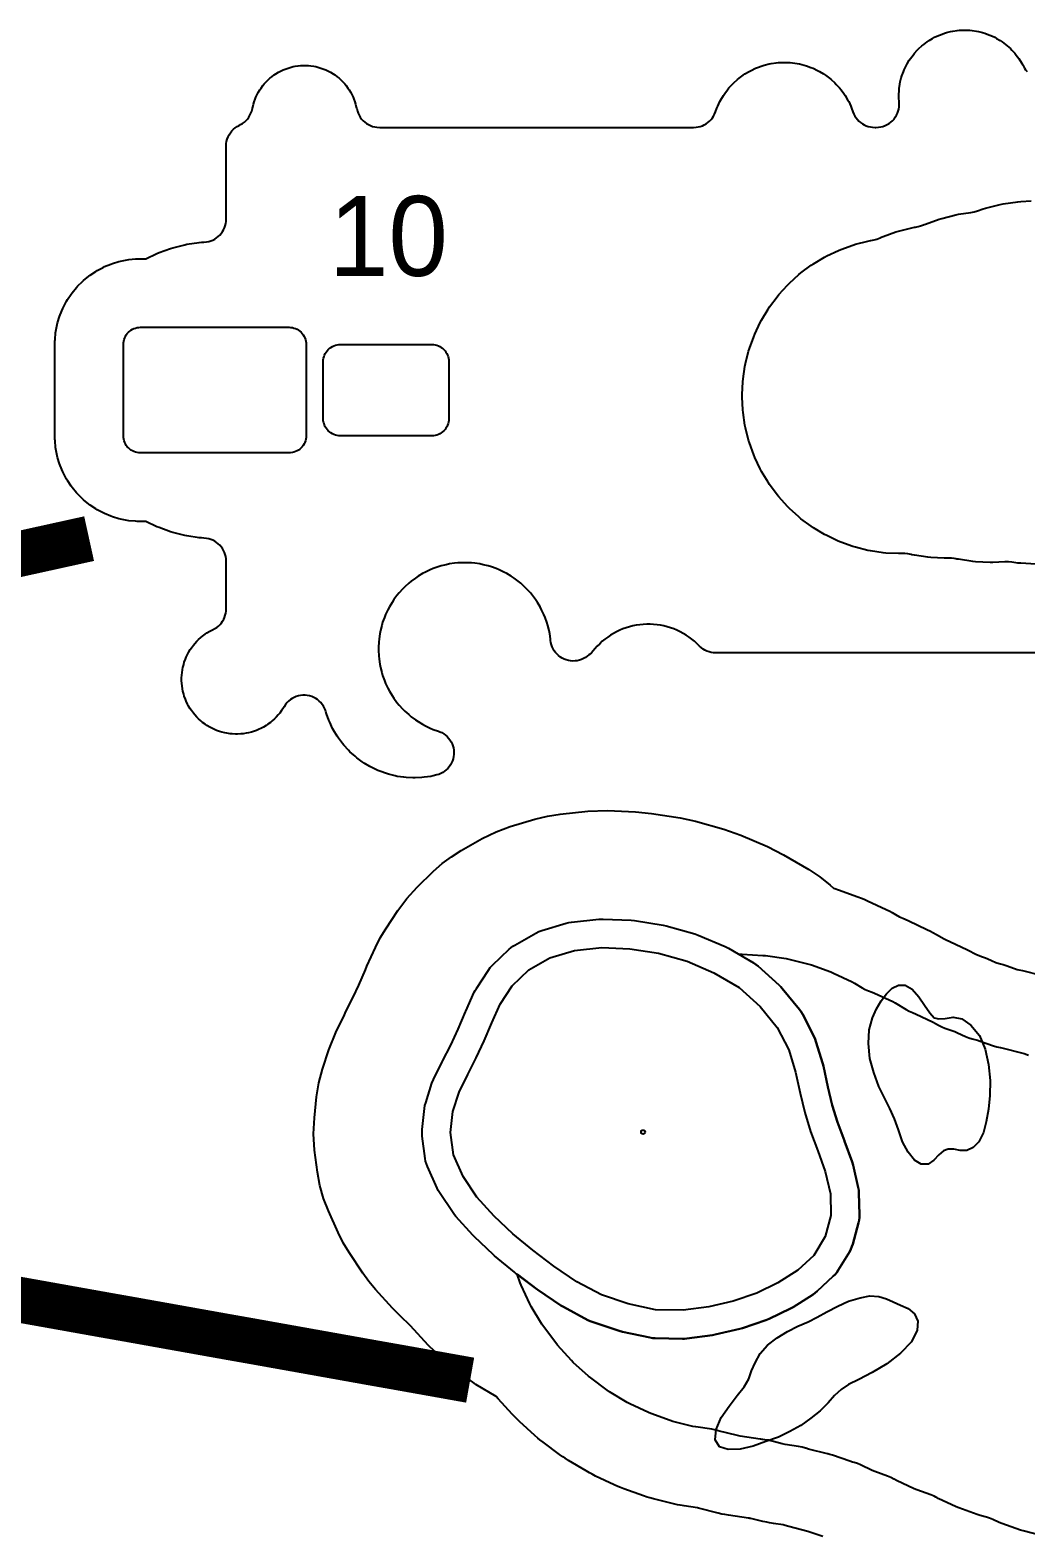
# Model space of a CAD drawing. Extents: x 425531 to 428300, y 1577248 to 1578701.
# Drawn here: x 427539 to 427713.3, y 1578151.9 to 1578415.5 of the extents above; entities that cross this region are included whole.
import ezdxf

# ---------------------------------------------------------------- set-up
doc = ezdxf.new("R2010")
doc.units = 21
for name, color, linetype, true_color in [('L-GOLF-ANNO', 7, 'Continuous', 0xffd23c), ('L-GOLF-BNKR', 7, 'Continuous', 0xe9dcb5), ('L-GOLF-CART', 7, 'Continuous', 0xcfcac0), ('L-GOLF-COLLAR', 7, 'Continuous', 0x5f9a33), ('L-GOLF-FWY', 7, 'Continuous', 0x6a9e35), ('L-GOLF-GRN', 7, 'Continuous', 0x74b23e), ('L-GOLF-PIN', 7, 'Continuous', 0xe0262b), ('L-GOLF-ROUGH', 7, 'Continuous', 0x4f7d2c), ('L-GOLF-TEE', 7, 'Continuous', 0x6fa63a)]:
    doc.layers.add(name, color=color, linetype=linetype, true_color=true_color)

msp = doc.modelspace()

# ---------------------------------------------------------------- linework, layer by layer
at = {"layer": 'L-GOLF-BNKR'}
for points, elevation in [([(427693.4, 1578247.6), (427694.6, 1578246.3), (427695.6, 1578244.8), (427696.5, 1578243.5), (427697.3, 1578242.6), (427698.1, 1578242.4), (427699.2, 1578242.5), (427700.6, 1578242.7), (427702.1, 1578242.4), (427703.7, 1578241.3), (427705.2, 1578239.5), (427706.2, 1578237.1), (427706.8, 1578234.4), (427707.1, 1578231.6), (427707, 1578229), (427706.8, 1578226.6), (427706.4, 1578224.4), (427705.9, 1578222.5), (427705.1, 1578220.9), (427704.1, 1578219.9), (427703, 1578219.4), (427701.8, 1578219.4), (427700.7, 1578219.6), (427699.7, 1578219.6), (427698.9, 1578219.3), (427698.1, 1578218.6), (427697.2, 1578217.7), (427696.2, 1578217), (427695, 1578217), (427693.8, 1578217.7), (427692.7, 1578219.1), (427691.7, 1578220.9), (427691, 1578223), (427690.3, 1578224.9), (427689.5, 1578226.7), (427688.6, 1578228.6), (427687.6, 1578230.6), (427686.7, 1578233), (427686, 1578235.5), (427685.8, 1578238.1), (427685.9, 1578240.5), (427686.5, 1578242.6), (427687.2, 1578244.2), (427688, 1578245.6), (427688.9, 1578246.8), (427689.9, 1578247.8), (427691, 1578248.3), (427692.2, 1578248.3), (427693.4, 1578247.6)], 73.06), ([(427691.4, 1578192.3), (427692.7, 1578191.7), (427693.8, 1578190.8), (427694.4, 1578189.5), (427694.3, 1578187.9), (427693.3, 1578185.9), (427691.4, 1578183.9), (427689, 1578182), (427686.4, 1578180.5), (427684.1, 1578179.3), (427682.3, 1578178.4), (427681, 1578177.5), (427679.8, 1578176.5), (427678.7, 1578175.2), (427677.3, 1578173.8), (427675.7, 1578172.5), (427673.9, 1578171.2), (427672, 1578170.2), (427670, 1578169.2), (427667.8, 1578168.4), (427665.6, 1578167.6), (427663.3, 1578167.1), (427661.2, 1578167), (427659.7, 1578167.5), (427658.9, 1578168.7), (427659.1, 1578170.5), (427660, 1578172.6), (427661.4, 1578174.6), (427662.8, 1578176.5), (427664, 1578178), (427664.8, 1578179.4), (427665.3, 1578180.8), (427665.9, 1578182.2), (427666.8, 1578183.8), (427668.1, 1578185.3), (427669.8, 1578186.6), (427671.6, 1578187.7), (427673.4, 1578188.6), (427675.2, 1578189.4), (427676.8, 1578190.2), (427678.5, 1578191.1), (427680.4, 1578192.1), (427682.3, 1578193), (427684.3, 1578193.6), (427686, 1578193.9), (427687.6, 1578193.8), (427688.9, 1578193.4), (427690.1, 1578192.9), (427691.4, 1578192.3)], 73.08)]:
    msp.add_lwpolyline(points, close=True, dxfattribs=dict(at, elevation=elevation))
at = {"layer": 'L-GOLF-CART', "const_width": 8}
for points in [[(427431.3, 1578300.5), (427436.43, 1578301.63), (427441.56, 1578302.76), (427446.69, 1578303.89), (427451.82, 1578305.02), (427456.95, 1578306.15), (427462.08, 1578307.28), (427467.21, 1578308.41), (427472.34, 1578309.54), (427477.47, 1578310.67), (427482.6, 1578311.8), (427487.73, 1578312.93), (427492.87, 1578314.07), (427498, 1578315.2), (427503.13, 1578316.33), (427508.26, 1578317.46), (427513.39, 1578318.59), (427518.52, 1578319.72), (427523.65, 1578320.85), (427528.78, 1578321.98), (427533.91, 1578323.11), (427539.04, 1578324.24), (427544.17, 1578325.37), (427549.3, 1578326.5)], [(427616.02, 1578179.16), (427611.77, 1578179.92), (427607.52, 1578180.68), (427603.27, 1578181.44), (427599.02, 1578182.19), (427594.77, 1578182.95), (427590.53, 1578183.71), (427586.28, 1578184.47), (427582.03, 1578185.23), (427577.78, 1578185.99), (427573.53, 1578186.74), (427569.28, 1578187.5), (427565.03, 1578188.26), (427560.79, 1578189.02), (427556.54, 1578189.78), (427552.29, 1578190.53), (427548.04, 1578191.29), (427543.79, 1578192.05), (427539.54, 1578192.81), (427535.29, 1578193.57), (427531.05, 1578194.33), (427526.8, 1578195.08), (427522.55, 1578195.84), (427518.3, 1578196.6)]]:
    msp.add_lwpolyline(points, dxfattribs=at)
at = {"layer": 'L-GOLF-COLLAR', "elevation": 76.1}
msp.add_lwpolyline([(427612.61, 1578237.81), (427613.93, 1578240.62), (427615.19, 1578243.63), (427615.25, 1578243.77), (427616.75, 1578247.07), (427616.92, 1578247.41), (427617.12, 1578247.74), (427619.22, 1578250.94), (427619.55, 1578251.39), (427619.93, 1578251.8), (427622.83, 1578254.6), (427623.14, 1578254.88), (427623.48, 1578255.13), (427623.83, 1578255.35), (427627.53, 1578257.45), (427628.03, 1578257.7), (427628.55, 1578257.89), (427632.85, 1578259.19), (427633.31, 1578259.3), (427633.78, 1578259.37), (427638.58, 1578259.87), (427639.3, 1578259.9), (427644.2, 1578259.7), (427644.79, 1578259.64), (427649.79, 1578258.84), (427650.35, 1578258.71), (427655.35, 1578257.31), (427655.96, 1578257.1), (427660.66, 1578255.1), (427661.24, 1578254.8), (427665.64, 1578252.2), (427666.05, 1578251.94), (427666.43, 1578251.63), (427670.13, 1578248.33), (427670.42, 1578248.05), (427670.68, 1578247.75), (427673.68, 1578244.05), (427673.99, 1578243.63), (427674.25, 1578243.18), (427676.25, 1578239.28), (427676.43, 1578238.88), (427676.58, 1578238.47), (427677.78, 1578234.57), (427677.89, 1578234.16), (427678.68, 1578230.5), (427679.43, 1578227.3), (427680.33, 1578224.32), (427681.57, 1578221.09), (427681.6, 1578221), (427682.9, 1578217.4), (427683.07, 1578216.82), (427683.97, 1578212.92), (427684.06, 1578212.43), (427684.1, 1578211.93), (427684.2, 1578208.13), (427684.19, 1578207.65), (427684.13, 1578207.17), (427684.03, 1578206.7), (427683.03, 1578203), (427682.88, 1578202.55), (427682.7, 1578202.12), (427682.48, 1578201.71), (427680.48, 1578198.41), (427680.22, 1578198.02), (427679.93, 1578197.67), (427679.6, 1578197.34), (427676.8, 1578194.74), (427676.44, 1578194.43), (427676.06, 1578194.17), (427672.56, 1578191.97), (427672.09, 1578191.7), (427668.39, 1578189.9), (427667.82, 1578189.67), (427663.72, 1578188.27), (427663.23, 1578188.13), (427658.93, 1578187.13), (427658.46, 1578187.04), (427653.96, 1578186.44), (427653.58, 1578186.41), (427653.2, 1578186.4), (427648.4, 1578186.5), (427647.94, 1578186.53), (427647.48, 1578186.61), (427642.68, 1578187.61), (427642.09, 1578187.77), (427637.39, 1578189.37), (427637.01, 1578189.51), (427636.64, 1578189.69), (427632.34, 1578191.99), (427631.9, 1578192.26), (427627.9, 1578194.96), (427627.68, 1578195.11), (427623.98, 1578197.91), (427623.81, 1578198.05), (427620.31, 1578200.95), (427620.08, 1578201.16), (427616.78, 1578204.26), (427616.5, 1578204.54), (427613.5, 1578207.84), (427613.26, 1578208.12), (427613.04, 1578208.43), (427610.64, 1578212.03), (427610.42, 1578212.38), (427610.24, 1578212.76), (427608.54, 1578216.56), (427608.36, 1578217.01), (427608.23, 1578217.48), (427608.14, 1578217.96), (427607.64, 1578221.86), (427607.6, 1578222.45), (427607.63, 1578223.04), (427608.03, 1578226.74), (427608.11, 1578227.24), (427608.24, 1578227.74), (427609.34, 1578231.14), (427609.6, 1578231.78), (427611.1, 1578234.88), (427611.16, 1578235), (427612.61, 1578237.81)], close=True, dxfattribs=at)
at = {"layer": 'L-GOLF-FWY'}
for points, elevation in [([(427715.05, 1578322.05), (427712.43, 1578322.18), (427711.94, 1578322.22), (427710.87, 1578322.38), (427710.26, 1578322.44), (427709.64, 1578322.44), (427707.55, 1578322.34), (427707.05, 1578322.34), (427704.53, 1578322.46), (427704.04, 1578322.51), (427701.54, 1578322.88), (427701.3, 1578322.92), (427701.25, 1578322.93), (427701.06, 1578322.96), (427700.77, 1578323.02), (427700.28, 1578323.07), (427699.67, 1578323.07), (427699.55, 1578323.06), (427699.05, 1578323.06), (427696.68, 1578323.18), (427696.19, 1578323.23), (427693.84, 1578323.58), (427693.36, 1578323.67), (427693.24, 1578323.7), (427692.64, 1578323.82), (427692.15, 1578323.87), (427691.41, 1578323.87), (427691.41, 1578323.87), (427691.05, 1578323.87), (427688.83, 1578323.98), (427688.35, 1578324.03), (427686.15, 1578324.35), (427685.67, 1578324.45), (427683.51, 1578324.99), (427683.04, 1578325.13), (427683.04, 1578325.13), (427680.95, 1578325.88), (427680.49, 1578326.07), (427678.49, 1578327.02), (427678.05, 1578327.25), (427676.15, 1578328.39), (427675.74, 1578328.66), (427673.95, 1578329.99), (427673.57, 1578330.3), (427671.93, 1578331.79), (427671.58, 1578332.14), (427670.09, 1578333.79), (427669.78, 1578334.16), (427668.45, 1578335.95), (427668.18, 1578336.36), (427667.04, 1578338.26), (427666.81, 1578338.7), (427665.86, 1578340.71), (427665.67, 1578341.16), (427664.92, 1578343.25), (427664.78, 1578343.72), (427664.24, 1578345.88), (427664.14, 1578346.36), (427663.81, 1578348.56), (427663.77, 1578349.05), (427663.66, 1578351.27), (427663.66, 1578351.76), (427663.77, 1578353.98), (427663.81, 1578354.47), (427664.14, 1578356.66), (427664.24, 1578357.14), (427664.78, 1578359.3), (427664.92, 1578359.77), (427665.67, 1578361.86), (427665.86, 1578362.32), (427666.81, 1578364.33), (427667.04, 1578364.76), (427668.18, 1578366.66), (427668.45, 1578367.07), (427669.78, 1578368.86), (427670.09, 1578369.24), (427671.58, 1578370.88), (427671.93, 1578371.23), (427673.57, 1578372.72), (427673.95, 1578373.03), (427675.74, 1578374.36), (427676.15, 1578374.63), (427678.05, 1578375.77), (427678.49, 1578376.01), (427680.5, 1578376.96), (427680.95, 1578377.14), (427683.04, 1578377.89), (427683.51, 1578378.03), (427685.67, 1578378.57), (427686.15, 1578378.67), (427686.17, 1578378.67), (427686.77, 1578378.79), (427687.24, 1578378.94), (427687.81, 1578379.17), (427687.89, 1578379.21), (427688.34, 1578379.39), (427690.58, 1578380.2), (427691.05, 1578380.34), (427693.36, 1578380.92), (427693.84, 1578381.01), (427693.99, 1578381.04), (427694.5, 1578381.13), (427694.9, 1578381.24), (427695.39, 1578381.42), (427695.53, 1578381.49), (427695.78, 1578381.58), (427698.14, 1578382.43), (427698.61, 1578382.57), (427701.06, 1578383.18), (427701.54, 1578383.28), (427703.7, 1578383.6), (427704.28, 1578383.71), (427704.85, 1578383.88), (427705.85, 1578384.23), (427706.29, 1578384.36), (427708.85, 1578385.01), (427709.34, 1578385.1), (427711.94, 1578385.49), (427712.43, 1578385.54), (427714.27, 1578385.63)], 73.4), ([(427716.23, 1578151.92), (427712.86, 1578152.76), (427712.39, 1578152.9), (427709.13, 1578154.07), (427708.68, 1578154.26), (427707.56, 1578154.79), (427706.99, 1578155.02), (427706.41, 1578155.2), (427705.3, 1578155.47), (427704.83, 1578155.62), (427701.58, 1578156.78), (427701.12, 1578156.97), (427698, 1578158.45), (427697.78, 1578158.56), (427697.69, 1578158.61), (427697.56, 1578158.67), (427697.25, 1578158.83), (427696.68, 1578159.07), (427694.21, 1578159.95), (427693.76, 1578160.14), (427690.69, 1578161.59), (427690.26, 1578161.82), (427690.21, 1578161.85), (427689.67, 1578162.14), (427689.1, 1578162.38), (427686.87, 1578163.17), (427686.42, 1578163.36), (427684.39, 1578164.32), (427683.83, 1578164.55), (427683.24, 1578164.73), (427682.95, 1578164.8), (427682.48, 1578164.95), (427679.47, 1578166.02), (427679.03, 1578166.16), (427678.63, 1578166.26), (427678.57, 1578166.27), (427675.25, 1578167.1), (427674.78, 1578167.25), (427674.72, 1578167.27), (427674.13, 1578167.45), (427673.53, 1578167.57), (427671.16, 1578167.92), (427670.68, 1578168.01), (427668.24, 1578168.63), (427667.64, 1578168.74), (427667.28, 1578168.78), (427667.15, 1578168.79), (427666.91, 1578168.82), (427666.79, 1578168.84), (427663.32, 1578169.36), (427662.84, 1578169.45), (427659.43, 1578170.3), (427659.29, 1578170.34), (427658.78, 1578170.48), (427658.78, 1578170.48), (427658.33, 1578170.56), (427655.52, 1578170.98), (427655.04, 1578171.07), (427651.54, 1578171.95), (427651.07, 1578172.09), (427647.68, 1578173.31), (427647.23, 1578173.5), (427643.97, 1578175.04), (427643.53, 1578175.27), (427640.44, 1578177.12), (427640.03, 1578177.4), (427637.13, 1578179.54), (427636.75, 1578179.86), (427634.08, 1578182.28), (427633.74, 1578182.62), (427631.31, 1578185.3), (427631, 1578185.68), (427628.85, 1578188.57), (427628.58, 1578188.98), (427626.73, 1578192.07), (427626.5, 1578192.51), (427624.95, 1578195.77), (427624.77, 1578196.22), (427624.23, 1578197.73), (427627.68, 1578195.11), (427627.9, 1578194.96), (427631.9, 1578192.26), (427632.34, 1578191.99), (427636.64, 1578189.69), (427637.01, 1578189.51), (427637.39, 1578189.37), (427642.09, 1578187.77), (427642.68, 1578187.61), (427647.48, 1578186.61), (427647.94, 1578186.53), (427648.4, 1578186.5), (427653.2, 1578186.4), (427653.58, 1578186.41), (427653.96, 1578186.44), (427658.46, 1578187.04), (427658.93, 1578187.13), (427663.23, 1578188.13), (427663.72, 1578188.27), (427667.82, 1578189.67), (427668.39, 1578189.9), (427672.09, 1578191.7), (427672.56, 1578191.97), (427676.06, 1578194.17), (427676.44, 1578194.43), (427676.8, 1578194.74), (427679.6, 1578197.34), (427679.93, 1578197.67), (427680.22, 1578198.02), (427680.48, 1578198.41), (427682.48, 1578201.71), (427682.7, 1578202.12), (427682.88, 1578202.55), (427683.03, 1578203), (427684.03, 1578206.7), (427684.13, 1578207.17), (427684.19, 1578207.65), (427684.2, 1578208.13), (427684.1, 1578211.93), (427684.06, 1578212.43), (427683.97, 1578212.92), (427683.07, 1578216.82), (427682.9, 1578217.4), (427681.6, 1578221), (427681.57, 1578221.09), (427680.33, 1578224.32), (427679.43, 1578227.3), (427678.68, 1578230.5), (427677.89, 1578234.16), (427677.78, 1578234.57), (427676.58, 1578238.47), (427676.43, 1578238.88), (427676.25, 1578239.28), (427674.25, 1578243.18), (427673.99, 1578243.63), (427673.68, 1578244.05), (427670.68, 1578247.75), (427670.42, 1578248.05), (427670.13, 1578248.33), (427666.43, 1578251.63), (427666.05, 1578251.94), (427665.64, 1578252.2), (427663.09, 1578253.71), (427663.18, 1578253.72), (427663.67, 1578253.72), (427667.28, 1578253.54), (427667.76, 1578253.49), (427671.33, 1578252.96), (427671.81, 1578252.87), (427675.31, 1578251.99), (427675.78, 1578251.85), (427679.18, 1578250.63), (427679.63, 1578250.44), (427682.89, 1578248.9), (427683.32, 1578248.67), (427684.65, 1578247.87), (427685.19, 1578247.58), (427685.76, 1578247.35), (427686.4, 1578247.12), (427686.85, 1578246.93), (427690.03, 1578245.43), (427690.46, 1578245.2), (427692.37, 1578244.06), (427692.91, 1578243.77), (427693.47, 1578243.54), (427693.58, 1578243.5), (427694.03, 1578243.31), (427697.1, 1578241.86), (427697.53, 1578241.63), (427698.06, 1578241.31), (427698.6, 1578241.02), (427699.16, 1578240.79), (427700.88, 1578240.18), (427701.33, 1578239.99), (427702.77, 1578239.31), (427703.34, 1578239.07), (427703.92, 1578238.9), (427704.85, 1578238.66), (427705.31, 1578238.52), (427707.66, 1578237.68), (427708.25, 1578237.5), (427708.85, 1578237.38), (427708.87, 1578237.38), (427709.35, 1578237.29), (427712.58, 1578236.48), (427713.05, 1578236.33), (427713.77, 1578236.08)], 73.37)]:
    msp.add_lwpolyline(points, dxfattribs=dict(at, elevation=elevation))
at = {"layer": 'L-GOLF-GRN', "elevation": 76.1}
msp.add_lwpolyline([(427617.1, 1578235.6), (427618.5, 1578238.6), (427619.8, 1578241.7), (427621.3, 1578245), (427623.4, 1578248.2), (427626.3, 1578251), (427630, 1578253.1), (427634.3, 1578254.4), (427639.1, 1578254.9), (427644, 1578254.7), (427649, 1578253.9), (427654, 1578252.5), (427658.7, 1578250.5), (427663.1, 1578247.9), (427666.8, 1578244.6), (427669.8, 1578240.9), (427671.8, 1578237), (427673, 1578233.1), (427673.8, 1578229.4), (427674.6, 1578226), (427675.6, 1578222.7), (427676.9, 1578219.3), (427678.2, 1578215.7), (427679.1, 1578211.8), (427679.2, 1578208), (427678.2, 1578204.3), (427676.2, 1578201), (427673.4, 1578198.4), (427669.9, 1578196.2), (427666.2, 1578194.4), (427662.1, 1578193), (427657.8, 1578192), (427653.3, 1578191.4), (427648.5, 1578191.5), (427643.7, 1578192.5), (427639, 1578194.1), (427634.7, 1578196.4), (427630.7, 1578199.1), (427627, 1578201.9), (427623.5, 1578204.8), (427620.2, 1578207.9), (427617.2, 1578211.2), (427614.8, 1578214.8), (427613.1, 1578218.6), (427612.6, 1578222.5), (427613, 1578226.2), (427614.1, 1578229.6), (427615.6, 1578232.7), (427617.1, 1578235.6)], close=True, dxfattribs=at)
at = {"layer": 'L-GOLF-PIN'}
msp.add_circle((427646.3, 1578222.6, 76.1), 0.35, dxfattribs=at)
at = {"layer": 'L-GOLF-ROUGH'}
for points, elevation in [([(427732.7, 1578306.5), (427659.02, 1578306.5), (427658.63, 1578306.52), (427658.24, 1578306.58), (427657.86, 1578306.67), (427657.49, 1578306.8), (427657.14, 1578306.97), (427656.8, 1578307.17), (427656.48, 1578307.41), (427656.19, 1578307.67), (427655.77, 1578308.1), (427655.31, 1578308.52), (427654.85, 1578308.89), (427654.35, 1578309.26), (427653.86, 1578309.59), (427653.32, 1578309.91), (427652.8, 1578310.19), (427652.24, 1578310.45), (427651.69, 1578310.68), (427651.11, 1578310.89), (427650.54, 1578311.06), (427649.94, 1578311.21), (427649.36, 1578311.33), (427648.74, 1578311.42), (427648.15, 1578311.48), (427647.53, 1578311.51), (427646.94, 1578311.51), (427646.32, 1578311.48), (427645.73, 1578311.42), (427645.11, 1578311.33), (427644.53, 1578311.21), (427643.93, 1578311.06), (427643.36, 1578310.89), (427642.78, 1578310.68), (427642.23, 1578310.45), (427641.67, 1578310.19), (427641.15, 1578309.91), (427640.61, 1578309.59), (427640.12, 1578309.26), (427639.62, 1578308.89), (427639.16, 1578308.52), (427638.7, 1578308.1), (427638.28, 1578307.68), (427637.86, 1578307.22), (427637.57, 1578306.85), (427637.26, 1578306.52), (427636.92, 1578306.22), (427636.8, 1578306.13), (427636.53, 1578305.9), (427636.21, 1578305.68), (427635.87, 1578305.49), (427635.52, 1578305.33), (427635.15, 1578305.21), (427634.77, 1578305.13), (427634.39, 1578305.08), (427634, 1578305.07), (427633.62, 1578305.1), (427633.24, 1578305.16), (427632.86, 1578305.26), (427632.5, 1578305.4), (427632.15, 1578305.57), (427631.82, 1578305.77), (427631.51, 1578306.01), (427631.23, 1578306.27), (427630.97, 1578306.56), (427630.75, 1578306.87), (427630.55, 1578307.2), (427630.38, 1578307.55), (427630.26, 1578307.92), (427630.16, 1578308.29), (427630.11, 1578308.68), (427630.08, 1578308.96), (427629.95, 1578309.84), (427629.83, 1578310.42), (427629.61, 1578311.29), (427629.44, 1578311.85), (427629.14, 1578312.69), (427628.92, 1578313.24), (427628.53, 1578314.05), (427628.26, 1578314.56), (427627.8, 1578315.33), (427627.47, 1578315.82), (427626.94, 1578316.54), (427626.56, 1578317), (427625.96, 1578317.66), (427625.55, 1578318.07), (427624.88, 1578318.68), (427624.43, 1578319.05), (427623.71, 1578319.58), (427623.22, 1578319.91), (427622.45, 1578320.37), (427621.93, 1578320.65), (427621.12, 1578321.03), (427620.58, 1578321.25), (427619.74, 1578321.56), (427619.17, 1578321.73), (427618.31, 1578321.94), (427617.73, 1578322.06), (427616.84, 1578322.19), (427616.26, 1578322.25), (427615.36, 1578322.29), (427614.78, 1578322.29), (427613.88, 1578322.25), (427613.3, 1578322.19), (427612.41, 1578322.06), (427611.83, 1578321.94), (427610.97, 1578321.73), (427610.4, 1578321.56), (427609.56, 1578321.25), (427609.02, 1578321.03), (427608.21, 1578320.65), (427607.69, 1578320.37), (427606.92, 1578319.91), (427606.43, 1578319.58), (427605.71, 1578319.05), (427605.26, 1578318.68), (427604.59, 1578318.07), (427604.18, 1578317.66), (427603.58, 1578317), (427603.2, 1578316.54), (427602.67, 1578315.82), (427602.34, 1578315.33), (427601.88, 1578314.56), (427601.61, 1578314.05), (427601.22, 1578313.24), (427601, 1578312.69), (427600.7, 1578311.85), (427600.53, 1578311.29), (427600.31, 1578310.42), (427600.19, 1578309.84), (427600.06, 1578308.96), (427600.01, 1578308.37), (427599.96, 1578307.48), (427599.96, 1578306.89), (427600.01, 1578305.99), (427600.06, 1578305.41), (427600.19, 1578304.52), (427600.31, 1578303.95), (427600.53, 1578303.08), (427600.7, 1578302.52), (427601, 1578301.67), (427601.22, 1578301.13), (427601.61, 1578300.32), (427601.88, 1578299.8), (427602.34, 1578299.03), (427602.67, 1578298.54), (427603.2, 1578297.83), (427603.58, 1578297.37), (427604.18, 1578296.71), (427604.59, 1578296.29), (427605.26, 1578295.69), (427605.71, 1578295.32), (427606.43, 1578294.78), (427606.92, 1578294.46), (427607.69, 1578294), (427608.21, 1578293.72), (427609.02, 1578293.34), (427609.56, 1578293.11), (427610.5, 1578292.78), (427610.49, 1578292.77), (427610.71, 1578292.7), (427611.06, 1578292.53), (427611.39, 1578292.34), (427611.7, 1578292.11), (427611.99, 1578291.85), (427612.25, 1578291.57), (427612.49, 1578291.26), (427612.69, 1578290.93), (427612.86, 1578290.59), (427612.99, 1578290.23), (427613.09, 1578289.86), (427613.16, 1578289.48), (427613.19, 1578289.09), (427613.18, 1578288.71), (427613.13, 1578288.33), (427613.05, 1578287.95), (427612.93, 1578287.58), (427612.78, 1578287.23), (427612.59, 1578286.89), (427612.37, 1578286.57), (427612.12, 1578286.28), (427611.85, 1578286.01), (427611.55, 1578285.77), (427611.23, 1578285.56), (427610.89, 1578285.38), (427610.53, 1578285.23), (427610.16, 1578285.12), (427609.53, 1578284.96), (427609.15, 1578284.88), (427607.97, 1578284.71), (427607.58, 1578284.67), (427606.4, 1578284.61), (427606.01, 1578284.61), (427604.82, 1578284.67), (427604.43, 1578284.71), (427603.26, 1578284.88), (427602.88, 1578284.96), (427601.73, 1578285.25), (427601.35, 1578285.36), (427600.23, 1578285.76), (427599.87, 1578285.91), (427598.8, 1578286.42), (427598.45, 1578286.6), (427597.44, 1578287.21), (427597.11, 1578287.43), (427596.16, 1578288.14), (427595.86, 1578288.39), (427594.98, 1578289.18), (427594.7, 1578289.46), (427593.9, 1578290.34), (427593.65, 1578290.64), (427592.95, 1578291.59), (427592.73, 1578291.92), (427592.12, 1578292.94), (427591.94, 1578293.28), (427591.43, 1578294.35), (427591.28, 1578294.72), (427590.88, 1578295.83), (427590.82, 1578296.02), (427590.8, 1578296.07), (427590.75, 1578296.2), (427590.68, 1578296.45), (427590.53, 1578296.81), (427590.35, 1578297.15), (427590.13, 1578297.48), (427589.88, 1578297.78), (427589.6, 1578298.06), (427589.3, 1578298.31), (427588.97, 1578298.53), (427588.63, 1578298.71), (427588.27, 1578298.86), (427587.89, 1578298.97), (427587.51, 1578299.05), (427587.12, 1578299.09), (427586.72, 1578299.09), (427586.33, 1578299.05), (427585.95, 1578298.97), (427585.57, 1578298.86), (427585.21, 1578298.71), (427584.87, 1578298.53), (427584.54, 1578298.31), (427584.24, 1578298.06), (427583.96, 1578297.78), (427583.71, 1578297.48), (427583.44, 1578297.07), (427583.22, 1578296.7), (427583, 1578296.38), (427582.67, 1578295.94), (427582.42, 1578295.63), (427582.05, 1578295.22), (427581.78, 1578294.95), (427581.37, 1578294.58), (427581.06, 1578294.33), (427580.62, 1578294), (427580.29, 1578293.78), (427579.82, 1578293.5), (427579.47, 1578293.31), (427578.98, 1578293.08), (427578.61, 1578292.93), (427578.09, 1578292.74), (427577.72, 1578292.63), (427577.18, 1578292.49), (427576.8, 1578292.42), (427576.25, 1578292.33), (427575.86, 1578292.3), (427575.31, 1578292.27), (427574.92, 1578292.27), (427574.37, 1578292.3), (427573.98, 1578292.33), (427573.43, 1578292.42), (427573.05, 1578292.49), (427572.51, 1578292.63), (427572.14, 1578292.74), (427571.62, 1578292.93), (427571.26, 1578293.08), (427570.76, 1578293.31), (427570.41, 1578293.5), (427569.94, 1578293.78), (427569.61, 1578294), (427569.17, 1578294.33), (427568.87, 1578294.58), (427568.46, 1578294.95), (427568.18, 1578295.22), (427567.81, 1578295.63), (427567.56, 1578295.94), (427567.23, 1578296.38), (427567.01, 1578296.7), (427566.73, 1578297.18), (427566.55, 1578297.52), (427566.31, 1578298.02), (427566.16, 1578298.39), (427565.97, 1578298.9), (427565.86, 1578299.28), (427565.73, 1578299.81), (427565.65, 1578300.2), (427565.57, 1578300.75), (427565.53, 1578301.14), (427565.5, 1578301.69), (427565.5, 1578302.08), (427565.53, 1578302.63), (427565.57, 1578303.02), (427565.65, 1578303.57), (427565.73, 1578303.95), (427565.86, 1578304.49), (427565.97, 1578304.86), (427566.16, 1578305.38), (427566.31, 1578305.74), (427566.55, 1578306.24), (427566.73, 1578306.59), (427567.01, 1578307.06), (427567.23, 1578307.39), (427567.56, 1578307.83), (427567.81, 1578308.13), (427568.18, 1578308.54), (427568.46, 1578308.82), (427568.87, 1578309.19), (427569.17, 1578309.44), (427569.61, 1578309.77), (427569.94, 1578309.98), (427570.41, 1578310.27), (427570.76, 1578310.45), (427570.93, 1578310.53), (427571.34, 1578310.75), (427571.65, 1578310.96), (427571.65, 1578310.96), (427571.95, 1578311.2), (427572.22, 1578311.46), (427572.46, 1578311.74), (427572.68, 1578312.05), (427572.86, 1578312.38), (427573.02, 1578312.72), (427573.14, 1578313.08), (427573.23, 1578313.44), (427573.28, 1578313.81), (427573.3, 1578314.28), (427573.3, 1578322.5), (427573.28, 1578322.98), (427573.22, 1578323.35), (427573.13, 1578323.72), (427573.01, 1578324.08), (427572.85, 1578324.43), (427572.66, 1578324.75), (427572.44, 1578325.06), (427572.19, 1578325.35), (427571.92, 1578325.61), (427571.62, 1578325.85), (427571.3, 1578326.05), (427570.96, 1578326.23), (427570.61, 1578326.37), (427570.25, 1578326.48), (427569.87, 1578326.55), (427569.4, 1578326.6), (427568.95, 1578326.62), (427568.56, 1578326.66), (427566.42, 1578326.97), (427566.04, 1578327.05), (427563.94, 1578327.57), (427563.57, 1578327.69), (427561.54, 1578328.42), (427561.17, 1578328.57), (427559.22, 1578329.49), (427559.2, 1578329.5), (427558.3, 1578329.5), (427557.71, 1578329.51), (427557.42, 1578329.53), (427556.25, 1578329.64), (427555.95, 1578329.69), (427554.8, 1578329.92), (427554.51, 1578329.99), (427553.39, 1578330.33), (427553.11, 1578330.43), (427552.02, 1578330.88), (427551.76, 1578331.01), (427550.72, 1578331.56), (427550.46, 1578331.71), (427549.48, 1578332.37), (427549.25, 1578332.54), (427548.34, 1578333.29), (427548.12, 1578333.49), (427547.29, 1578334.32), (427547.09, 1578334.54), (427546.34, 1578335.45), (427546.17, 1578335.68), (427545.51, 1578336.66), (427545.36, 1578336.92), (427544.81, 1578337.96), (427544.68, 1578338.22), (427544.23, 1578339.31), (427544.13, 1578339.59), (427543.79, 1578340.71), (427543.72, 1578341), (427543.49, 1578342.15), (427543.44, 1578342.45), (427543.33, 1578343.62), (427543.31, 1578343.91), (427543.3, 1578344.5), (427543.3, 1578360.5), (427543.31, 1578361.09), (427543.33, 1578361.38), (427543.44, 1578362.55), (427543.49, 1578362.85), (427543.72, 1578364), (427543.79, 1578364.29), (427544.13, 1578365.41), (427544.23, 1578365.69), (427544.68, 1578366.78), (427544.81, 1578367.04), (427545.36, 1578368.08), (427545.51, 1578368.34), (427546.17, 1578369.32), (427546.34, 1578369.55), (427547.09, 1578370.46), (427547.29, 1578370.68), (427548.12, 1578371.51), (427548.34, 1578371.71), (427549.25, 1578372.46), (427549.48, 1578372.63), (427550.46, 1578373.29), (427550.72, 1578373.44), (427551.76, 1578373.99), (427552.02, 1578374.12), (427553.11, 1578374.57), (427553.39, 1578374.67), (427554.51, 1578375.01), (427554.8, 1578375.08), (427555.95, 1578375.31), (427556.25, 1578375.36), (427557.42, 1578375.47), (427557.71, 1578375.49), (427558.3, 1578375.5), (427559.2, 1578375.5), (427559.22, 1578375.51), (427561.17, 1578376.43), (427561.54, 1578376.58), (427563.57, 1578377.31), (427563.94, 1578377.43), (427566.04, 1578377.95), (427566.42, 1578378.03), (427568.56, 1578378.34), (427568.95, 1578378.38), (427569.4, 1578378.4), (427569.87, 1578378.45), (427570.25, 1578378.52), (427570.61, 1578378.63), (427570.96, 1578378.77), (427571.3, 1578378.95), (427571.62, 1578379.15), (427571.92, 1578379.39), (427572.19, 1578379.65), (427572.44, 1578379.94), (427572.66, 1578380.25), (427572.85, 1578380.57), (427573.01, 1578380.92), (427573.13, 1578381.28), (427573.22, 1578381.65), (427573.28, 1578382.02), (427573.3, 1578382.5), (427573.3, 1578395.25), (427573.32, 1578395.66), (427573.38, 1578396.06), (427573.49, 1578396.46), (427573.63, 1578396.84), (427573.82, 1578397.21), (427574.03, 1578397.56), (427574.29, 1578397.88), (427574.57, 1578398.18), (427574.89, 1578398.44), (427575.23, 1578398.67), (427575.59, 1578398.86), (427575.83, 1578398.98), (427576.16, 1578399.18), (427576.48, 1578399.41), (427576.77, 1578399.67), (427577.03, 1578399.97), (427577.27, 1578400.28), (427577.47, 1578400.62), (427577.64, 1578400.97), (427577.77, 1578401.34), (427577.89, 1578401.82), (427577.9, 1578401.88), (427577.94, 1578402.07), (427578.07, 1578402.57), (427578.18, 1578402.95), (427578.36, 1578403.44), (427578.51, 1578403.8), (427578.73, 1578404.27), (427578.92, 1578404.62), (427579.18, 1578405.06), (427579.4, 1578405.39), (427579.71, 1578405.81), (427579.96, 1578406.11), (427580.31, 1578406.5), (427580.59, 1578406.77), (427580.97, 1578407.12), (427581.27, 1578407.37), (427581.69, 1578407.68), (427582.02, 1578407.9), (427582.46, 1578408.17), (427582.81, 1578408.35), (427583.28, 1578408.57), (427583.64, 1578408.72), (427584.13, 1578408.9), (427584.51, 1578409.01), (427585.01, 1578409.14), (427585.4, 1578409.22), (427585.91, 1578409.29), (427586.3, 1578409.33), (427586.82, 1578409.36), (427587.21, 1578409.36), (427587.73, 1578409.33), (427588.12, 1578409.29), (427588.64, 1578409.22), (427589.02, 1578409.14), (427589.53, 1578409.01), (427589.9, 1578408.9), (427590.39, 1578408.72), (427590.75, 1578408.57), (427591.22, 1578408.35), (427591.57, 1578408.17), (427592.02, 1578407.9), (427592.34, 1578407.68), (427592.76, 1578407.37), (427593.06, 1578407.12), (427593.45, 1578406.77), (427593.73, 1578406.5), (427594.08, 1578406.11), (427594.32, 1578405.81), (427594.63, 1578405.39), (427594.85, 1578405.06), (427595.12, 1578404.62), (427595.3, 1578404.27), (427595.53, 1578403.8), (427595.68, 1578403.44), (427595.85, 1578402.95), (427595.97, 1578402.57), (427596.09, 1578402.07), (427596.14, 1578401.88), (427596.15, 1578401.82), (427596.27, 1578401.34), (427596.4, 1578400.97), (427596.57, 1578400.62), (427596.77, 1578400.28), (427597, 1578399.97), (427597.26, 1578399.67), (427597.56, 1578399.41), (427597.87, 1578399.18), (427598.21, 1578398.98), (427598.56, 1578398.81), (427598.93, 1578398.68), (427599.31, 1578398.58), (427599.7, 1578398.52), (427600.19, 1578398.5), (427655.11, 1578398.5), (427655.58, 1578398.52), (427655.96, 1578398.58), (427656.32, 1578398.66), (427656.68, 1578398.79), (427657.02, 1578398.94), (427657.35, 1578399.13), (427657.66, 1578399.35), (427657.94, 1578399.59), (427658.21, 1578399.86), (427658.44, 1578400.16), (427658.65, 1578400.47), (427658.82, 1578400.81), (427659, 1578401.24), (427659.23, 1578401.88), (427659.38, 1578402.24), (427659.75, 1578403.01), (427659.93, 1578403.35), (427660.37, 1578404.09), (427660.59, 1578404.41), (427661.1, 1578405.1), (427661.34, 1578405.4), (427661.92, 1578406.03), (427662.19, 1578406.31), (427662.83, 1578406.88), (427663.13, 1578407.13), (427663.81, 1578407.64), (427664.14, 1578407.86), (427664.87, 1578408.3), (427665.22, 1578408.48), (427665.99, 1578408.85), (427666.35, 1578409), (427667.16, 1578409.28), (427667.53, 1578409.4), (427668.36, 1578409.61), (427668.74, 1578409.68), (427669.59, 1578409.81), (427669.98, 1578409.85), (427670.83, 1578409.89), (427671.22, 1578409.89), (427672.07, 1578409.85), (427672.46, 1578409.81), (427673.31, 1578409.68), (427673.69, 1578409.61), (427674.52, 1578409.4), (427674.9, 1578409.28), (427675.7, 1578409), (427676.06, 1578408.85), (427676.83, 1578408.48), (427677.18, 1578408.3), (427677.91, 1578407.86), (427678.24, 1578407.64), (427678.92, 1578407.13), (427679.23, 1578406.88), (427679.86, 1578406.31), (427680.13, 1578406.03), (427680.71, 1578405.4), (427680.96, 1578405.1), (427681.46, 1578404.41), (427681.68, 1578404.09), (427682.12, 1578403.35), (427682.31, 1578403.01), (427682.67, 1578402.24), (427682.82, 1578401.87), (427683.05, 1578401.24), (427683.23, 1578400.81), (427683.4, 1578400.47), (427683.61, 1578400.16), (427683.85, 1578399.86), (427684.11, 1578399.59), (427684.39, 1578399.35), (427684.7, 1578399.13), (427685.03, 1578398.94), (427685.37, 1578398.79), (427685.73, 1578398.66), (427686.1, 1578398.58), (427686.47, 1578398.52), (427686.94, 1578398.5), (427687.05, 1578398.5), (427687.54, 1578398.52), (427687.93, 1578398.58), (427688.31, 1578398.68), (427688.68, 1578398.81), (427689.03, 1578398.98), (427689.37, 1578399.18), (427689.68, 1578399.41), (427689.97, 1578399.67), (427690.24, 1578399.97), (427690.47, 1578400.28), (427690.67, 1578400.62), (427690.84, 1578400.97), (427690.97, 1578401.34), (427691.07, 1578401.72), (427691.12, 1578402.11), (427691.14, 1578402.5), (427691.12, 1578402.88), (427691.08, 1578403.81), (427691.08, 1578404.2), (427691.12, 1578404.94), (427691.15, 1578405.33), (427691.26, 1578406.06), (427691.34, 1578406.45), (427691.52, 1578407.17), (427691.63, 1578407.54), (427691.88, 1578408.24), (427692.03, 1578408.6), (427692.35, 1578409.27), (427692.53, 1578409.61), (427692.91, 1578410.25), (427693.13, 1578410.57), (427693.57, 1578411.17), (427693.82, 1578411.47), (427694.32, 1578412.02), (427694.59, 1578412.3), (427695.14, 1578412.79), (427695.45, 1578413.04), (427696.04, 1578413.48), (427696.37, 1578413.7), (427697, 1578414.08), (427697.35, 1578414.27), (427698.01, 1578414.58), (427698.38, 1578414.73), (427699.07, 1578414.98), (427699.45, 1578415.09), (427700.16, 1578415.27), (427700.55, 1578415.35), (427701.28, 1578415.46), (427701.67, 1578415.5), (427702.41, 1578415.53), (427702.8, 1578415.53), (427703.54, 1578415.5), (427703.93, 1578415.46), (427704.66, 1578415.35), (427705.05, 1578415.27), (427705.76, 1578415.09), (427706.14, 1578414.98), (427706.84, 1578414.73), (427707.2, 1578414.58), (427707.87, 1578414.27), (427708.21, 1578414.08), (427708.85, 1578413.7), (427709.17, 1578413.48), (427709.77, 1578413.04), (427710.07, 1578412.79), (427710.62, 1578412.3), (427710.9, 1578412.02), (427711.39, 1578411.47), (427711.64, 1578411.17), (427712.08, 1578410.57), (427712.3, 1578410.25), (427712.68, 1578409.61), (427712.78, 1578409.44), (427713.07, 1578408.9), (427713.28, 1578408.57), (427713.53, 1578408.27)], 73.69), ([(427677.77, 1578151.76), (427675.18, 1578152.69), (427675.16, 1578152.69), (427671.85, 1578153.52), (427671.19, 1578153.71), (427670.84, 1578153.81), (427669.11, 1578154.07), (427668.43, 1578154.19), (427667.95, 1578154.28), (427667.28, 1578154.43), (427665.4, 1578154.9), (427665.18, 1578154.93), (427665.02, 1578154.95), (427664.9, 1578154.97), (427664.74, 1578154.99), (427661.27, 1578155.51), (427660.59, 1578155.62), (427660.11, 1578155.72), (427659.44, 1578155.87), (427656.03, 1578156.72), (427655.81, 1578156.78), (427653.47, 1578157.13), (427652.79, 1578157.25), (427652.31, 1578157.34), (427651.64, 1578157.49), (427648.14, 1578158.37), (427647.48, 1578158.55), (427647.01, 1578158.7), (427646.36, 1578158.91), (427642.96, 1578160.13), (427642.32, 1578160.37), (427641.87, 1578160.56), (427641.24, 1578160.84), (427637.98, 1578162.38), (427637.37, 1578162.69), (427636.93, 1578162.92), (427636.33, 1578163.26), (427633.24, 1578165.11), (427632.66, 1578165.48), (427632.25, 1578165.76), (427631.69, 1578166.15), (427628.79, 1578168.3), (427628.25, 1578168.72), (427627.87, 1578169.03), (427627.35, 1578169.48), (427624.68, 1578171.9), (427624.18, 1578172.38), (427623.84, 1578172.73), (427623.36, 1578173.22), (427620.94, 1578175.9), (427620.6, 1578176.29), (427617.02, 1578178.43), (427616.7, 1578178.65), (427612.84, 1578181.52), (427612.53, 1578181.76), (427608.97, 1578184.99), (427608.69, 1578185.27), (427605.58, 1578188.7), (427603.77, 1578190.41), (427602.44, 1578191.76), (427599.44, 1578195.06), (427598.28, 1578196.43), (427597.23, 1578197.89), (427594.83, 1578201.49), (427593.79, 1578203.2), (427592.89, 1578205), (427591.19, 1578208.8), (427590.34, 1578210.98), (427589.71, 1578213.24), (427589.29, 1578215.55), (427588.79, 1578219.45), (427588.6, 1578222.26), (427588.74, 1578225.08), (427589.14, 1578228.78), (427589.53, 1578231.21), (427590.17, 1578233.59), (427591.27, 1578236.99), (427592.5, 1578240.05), (427594, 1578243.15), (427594.28, 1578243.73), (427595.56, 1578246.19), (427596.55, 1578248.32), (427597.67, 1578250.98), (427597.95, 1578251.63), (427599.45, 1578254.93), (427600.28, 1578256.58), (427601.23, 1578258.17), (427603.33, 1578261.37), (427604.92, 1578263.51), (427606.73, 1578265.47), (427609.63, 1578268.27), (427611.13, 1578269.6), (427612.75, 1578270.81), (427614.45, 1578271.87), (427618.15, 1578273.97), (427620.55, 1578275.16), (427623.05, 1578276.07), (427627.35, 1578277.37), (427629.56, 1578277.93), (427631.81, 1578278.27), (427636.61, 1578278.77), (427640.08, 1578278.88), (427644.98, 1578278.68), (427647.79, 1578278.4), (427652.79, 1578277.6), (427655.47, 1578277.01), (427660.47, 1578275.61), (427663.4, 1578274.58), (427668.1, 1578272.58), (427670.91, 1578271.16), (427675.31, 1578268.56), (427677.26, 1578267.28), (427679.07, 1578265.81), (427679.64, 1578265.31), (427679.85, 1578265.24), (427680.5, 1578265.03), (427683.89, 1578263.81), (427684.53, 1578263.57), (427684.99, 1578263.38), (427685.62, 1578263.1), (427688.88, 1578261.56), (427689.49, 1578261.25), (427689.92, 1578261.02), (427690.52, 1578260.68), (427691.21, 1578260.27), (427691.76, 1578260.06), (427692.21, 1578259.87), (427692.84, 1578259.59), (427696.01, 1578258.09), (427696.62, 1578257.78), (427697.06, 1578257.55), (427697.66, 1578257.21), (427699, 1578256.41), (427699.39, 1578256.24), (427700.02, 1578255.97), (427703.09, 1578254.51), (427703.7, 1578254.2), (427704.13, 1578253.97), (427704.58, 1578253.72), (427705.59, 1578253.36), (427706.24, 1578253.11), (427706.69, 1578252.92), (427707.32, 1578252.64), (427708.06, 1578252.29), (427708.25, 1578252.24), (427708.91, 1578252.06), (427709.38, 1578251.92), (427710.03, 1578251.7), (427711.79, 1578251.08), (427712.08, 1578251.02), (427712.75, 1578250.87), (427715.98, 1578250.06)], 72.81)]:
    msp.add_lwpolyline(points, dxfattribs=dict(at, elevation=elevation))
at = {"layer": 'L-GOLF-TEE'}
for points, elevation in [([(427587.3, 1578344.5), (427587.29, 1578344.21), (427587.24, 1578343.91), (427587.17, 1578343.63), (427587.07, 1578343.35), (427586.95, 1578343.09), (427586.79, 1578342.83), (427586.62, 1578342.6), (427586.42, 1578342.38), (427586.2, 1578342.18), (427585.97, 1578342.01), (427585.71, 1578341.85), (427585.45, 1578341.73), (427585.17, 1578341.63), (427584.89, 1578341.56), (427584.59, 1578341.51), (427584.3, 1578341.5), (427558.3, 1578341.5), (427558.01, 1578341.51), (427557.71, 1578341.56), (427557.43, 1578341.63), (427557.15, 1578341.73), (427556.89, 1578341.85), (427556.63, 1578342.01), (427556.4, 1578342.18), (427556.18, 1578342.38), (427555.98, 1578342.6), (427555.81, 1578342.83), (427555.65, 1578343.09), (427555.53, 1578343.35), (427555.43, 1578343.63), (427555.36, 1578343.91), (427555.31, 1578344.21), (427555.3, 1578344.5), (427555.3, 1578360.5), (427555.31, 1578360.79), (427555.36, 1578361.09), (427555.43, 1578361.37), (427555.53, 1578361.65), (427555.65, 1578361.91), (427555.81, 1578362.17), (427555.98, 1578362.4), (427556.18, 1578362.62), (427556.4, 1578362.82), (427556.63, 1578362.99), (427556.89, 1578363.15), (427557.15, 1578363.27), (427557.43, 1578363.37), (427557.71, 1578363.44), (427558.01, 1578363.49), (427558.3, 1578363.5), (427584.3, 1578363.5), (427584.59, 1578363.49), (427584.89, 1578363.44), (427585.17, 1578363.37), (427585.45, 1578363.27), (427585.71, 1578363.15), (427585.97, 1578362.99), (427586.2, 1578362.82), (427586.42, 1578362.62), (427586.62, 1578362.4), (427586.79, 1578362.17), (427586.95, 1578361.91), (427587.07, 1578361.65), (427587.17, 1578361.37), (427587.24, 1578361.09), (427587.29, 1578360.79), (427587.3, 1578360.5), (427587.3, 1578344.5)], 73.88), ([(427612.3, 1578347.5), (427612.29, 1578347.21), (427612.24, 1578346.91), (427612.17, 1578346.63), (427612.07, 1578346.35), (427611.95, 1578346.09), (427611.79, 1578345.83), (427611.62, 1578345.6), (427611.42, 1578345.38), (427611.2, 1578345.18), (427610.97, 1578345.01), (427610.71, 1578344.85), (427610.45, 1578344.73), (427610.17, 1578344.63), (427609.89, 1578344.56), (427609.59, 1578344.51), (427609.3, 1578344.5), (427593.3, 1578344.5), (427593.01, 1578344.51), (427592.71, 1578344.56), (427592.43, 1578344.63), (427592.15, 1578344.73), (427591.89, 1578344.85), (427591.63, 1578345.01), (427591.4, 1578345.18), (427591.18, 1578345.38), (427590.98, 1578345.6), (427590.81, 1578345.83), (427590.65, 1578346.09), (427590.53, 1578346.35), (427590.43, 1578346.63), (427590.36, 1578346.91), (427590.31, 1578347.21), (427590.3, 1578347.5), (427590.3, 1578357.5), (427590.31, 1578357.79), (427590.36, 1578358.09), (427590.43, 1578358.37), (427590.53, 1578358.65), (427590.65, 1578358.91), (427590.81, 1578359.17), (427590.98, 1578359.4), (427591.18, 1578359.62), (427591.4, 1578359.82), (427591.63, 1578359.99), (427591.89, 1578360.15), (427592.15, 1578360.27), (427592.43, 1578360.37), (427592.71, 1578360.44), (427593.01, 1578360.49), (427593.3, 1578360.5), (427609.3, 1578360.5), (427609.59, 1578360.49), (427609.89, 1578360.44), (427610.17, 1578360.37), (427610.45, 1578360.27), (427610.71, 1578360.15), (427610.97, 1578359.99), (427611.2, 1578359.82), (427611.42, 1578359.62), (427611.62, 1578359.4), (427611.79, 1578359.17), (427611.95, 1578358.91), (427612.07, 1578358.65), (427612.17, 1578358.37), (427612.24, 1578358.09), (427612.29, 1578357.79), (427612.3, 1578357.5), (427612.3, 1578347.5)], 74.44)]:
    msp.add_lwpolyline(points, close=True, dxfattribs=dict(at, elevation=elevation))

# ---------------------------------------------------------------- texts
at = {"layer": 'L-GOLF-ANNO'}
msp.add_text('10', height=14, dxfattribs=at).set_placement((427591.3, 1578372.5))

doc.saveas('drawing.dxf')
